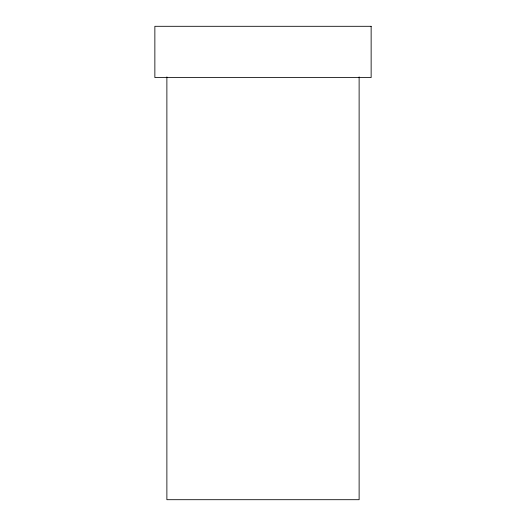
<?xml version="1.0" encoding="UTF-8"?>
<svg xmlns="http://www.w3.org/2000/svg" width="526" height="526" viewBox="0 0 526 526"><rect width="100%" height="100%" fill="white"/><g stroke="black" fill="none" stroke-linecap="round" stroke-linejoin="round"><path stroke-width="0.79" d="M359.12 76.901L359.12 499.7L166.88 499.7L166.88 76.901M371.139 26.3L154.861 26.3L154.861 77.565L371.139 77.565L371.139 26.3"/></g></svg>
